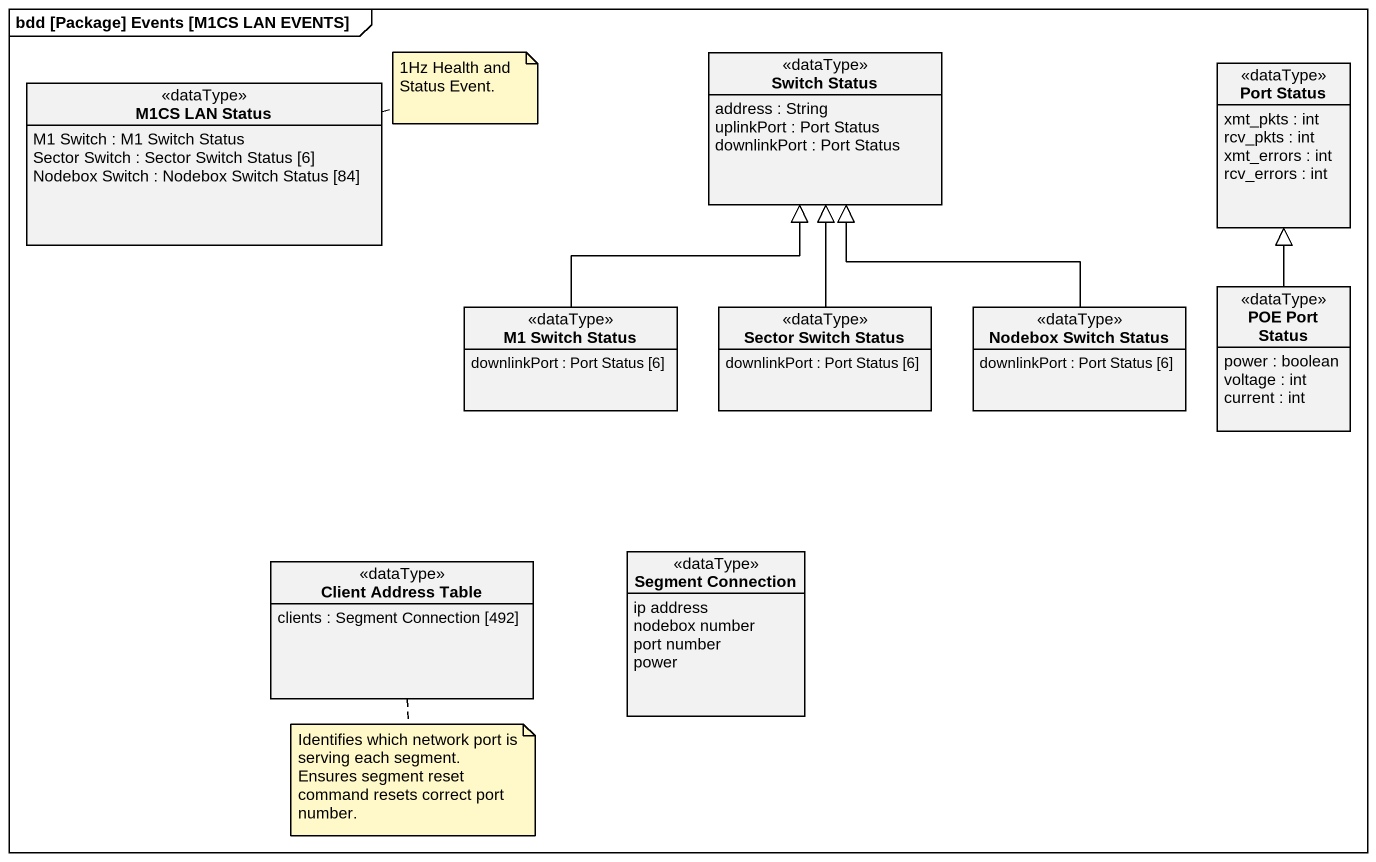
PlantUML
@startuml
mainframe bdd [Package] Events [M1CS LAN EVENTS]
hide circle
hide empty members
class "M1CS LAN Status" as M1CS_LAN_Status <<dataType>> {
  M1 Switch : M1 Switch Status
  Sector Switch : Sector Switch Status [6]
  Nodebox Switch : Nodebox Switch Status [84]
}
class "Switch Status" as Switch_Status <<dataType>> {
  address : String
  uplinkPort : Port Status
  downlinkPort : Port Status
}
class "Port Status" as Port_Status <<dataType>> {
  xmt_pkts : int
  rcv_pkts : int
  xmt_errors : int
  rcv_errors : int
}
class "POE Port Status" as POE_Port_Status <<dataType>> {
  power : boolean
  voltage : int
  current : int
}
class "M1 Switch Status" as M1_Switch_Status <<dataType>> {
  downlinkPort : Port Status [6]
}
class "Sector Switch Status" as Sector_Switch_Status <<dataType>> {
  downlinkPort : Port Status [6]
}
class "Nodebox Switch Status" as Nodebox_Switch_Status <<dataType>> {
  downlinkPort : Port Status [6]
}
class "Client Address Table" as Client_Address_Table <<dataType>> {
  clients : Segment Connection [492]
}
class "Segment Connection" as Segment_Connection <<dataType>> {
  ip address
  nodebox number
  port number
  power
}
POE_Port_Status -up-|> Port_Status
M1_Switch_Status -up-|> Switch_Status
Sector_Switch_Status -up-|> Switch_Status
Nodebox_Switch_Status -up-|> Switch_Status
note right of M1CS_LAN_Status : 1Hz Health and Status Event.
note bottom of Client_Address_Table : Identifies which network port is serving each segment. Ensures segment reset command resets correct port number.
@enduml
